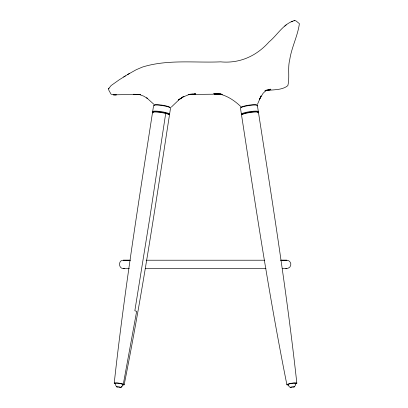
<?xml version="1.0" encoding="UTF-8"?>
<svg xmlns="http://www.w3.org/2000/svg" width="408" height="408" viewBox="0 0 408 408"><rect width="100%" height="100%" fill="white"/><g stroke="black" fill="none" stroke-linecap="round" stroke-linejoin="round"><path stroke-width="0.61" d="M114.225 383.132C124.165 292.521 138.552 202.485 152.531 112.435M295.565 383.347L295.249 385.621L294.377 386.876M152.669 111.527L153.607 105.448A8.588 1.3 8.8 0 1 162.904 105.672A8.588 1.3 8.8 0 1 170.503 108.263L169.565 114.342A8.588 1.3 8.8 0 0 160.482 111.527A8.588 1.3 8.8 0 0 152.888 112.016M122.675 385.04A5.049 0.765 8.8 0 0 123.318 384.147L136.654 311.33L134.839 310.763L149.864 217.423L165.755 113.087M124.159 384.785C142.061 295.433 155.54 205.29 169.422 115.25A8.588 1.3 8.8 0 0 160.344 112.435A8.588 1.3 8.8 0 0 152.75 112.924M257.397 104.53L261.11 95.875L259.381 99.47L263.053 93.33L266.154 90.352M129.27 73.547L119.258 79.774L111.078 85.578L108.487 88.918L108.982 90.515L111.037 94.146L113.485 94.819L137.904 94.442M121.9 386.636L120.778 387.442L121.9 386.636L122.89 384.576M109.043 88.087L108.502 88.888M171.334 107.09L179.423 99.338L183.993 96.278L178.403 100.001L182.917 97.053L188.889 94.631L195.748 93.886L193.943 93.983M293.954 20.839L294.561 20.563C283.417 23.639 277.496 34.976 269.056 41.922C256.494 56.049 239.618 63.689 220.585 61.848C194.591 62.97 167.683 59.175 142.479 67.055L136.201 69.727L127.306 74.73M284.764 26.122L286.186 24.837M294.25 20.68L294.846 20.4L296.244 21.099L299.39 23.669C297.753 35.919 291.562 47.404 289.726 59.757C287.502 68.253 289.899 77.265 287.844 85.654C281.596 90.698 272.365 89.321 264.874 90.897M123.67 76.974L125.414 75.873M292.567 21.247L291.154 21.777M265.18 90.826L270.489 89.153L268.132 89.734M265.19 90.459L266.954 90.025M265.333 90.53L270.871 89.602L265.261 90.54M124.42 268.357C118.488 270.014 117.606 259.682 123.706 260.217L130.601 260.217M285.779 260.36C288.696 259.478 291.577 262.568 290.715 265.43C289.818 269.081 285.35 268.683 282.504 268.5M121.36 383.821L123.318 384.147M190.337 94.172L192.739 94.044M221.065 94.126L188.134 94.472M218.678 94.049L214.429 94.161L221.238 94.08M137.873 94.345L133.518 94.268L140.357 94.6M123.706 268.5L123.374 268.5L129.341 268.505M286.824 268.5L285.779 268.357M220.667 94.049L214.547 94.054L222.528 94.554M129.341 260.217L123.374 260.217L124.42 260.36M280.806 260.217L286.824 260.217L280.673 260.217M146.166 260.217L264.501 260.217M145.268 268.5L265.97 268.5M140.48 94.503L138.735 94.314L143.764 96.161L147.686 98.568L146.712 97.838L153.887 104.315M218.703 93.911L213.68 93.274C224.441 93.702 233.621 99.634 241.138 106.876M219.958 94.069L221.213 94.228M290.282 387.442L289.165 386.636L288.175 384.576M116.688 386.876L115.816 385.621L115.5 383.347M286.906 384.785C268.979 295.433 255.474 205.29 241.572 115.25A8.588 1.295 -8.8 0 1 250.67 112.435A8.588 1.295 -8.8 0 1 258.244 112.924M257.387 105.448L258.33 111.527M258.468 112.435C272.468 202.485 286.88 292.521 296.835 383.132M241.429 114.342L240.49 108.263A8.588 1.295 -8.8 0 1 249.584 105.448A8.588 1.295 -8.8 0 1 257.162 105.937M118.142 387.325A2.106 0.321 8.8 0 1 117.091 386.651A2.106 0.321 8.8 0 1 120.554 387.228A2.106 0.321 8.8 0 1 118.861 387.442M153.23 112.516A8.16 1.234 8.8 0 1 160.446 112.052A8.16 1.234 8.8 0 1 169.07 114.724M154.311 105.529A8.16 1.234 8.8 0 1 161.527 105.065A8.16 1.234 8.8 0 1 170.151 107.737M115.592 383.556A3.759 0.571 8.8 0 1 119.559 383.444A3.759 0.571 8.8 0 1 122.538 384.713M292.199 387.442A2.106 0.316 -8.8 0 1 290.511 387.228A2.106 0.316 -8.8 0 1 293.979 386.651A2.106 0.316 -8.8 0 1 292.918 387.325M288.522 384.713A3.759 0.566 -8.8 0 1 292.154 383.347A3.759 0.566 -8.8 0 1 294.933 383.821L295.989 383.775A5.049 0.765 -8.8 0 0 294.923 382.888A5.049 0.765 -8.8 0 0 288.104 384.025A5.049 0.765 -8.8 0 0 288.38 385.04M242.225 114.663A8.588 1.295 -8.8 0 1 249.048 111.756A8.588 1.295 -8.8 0 1 258.106 112.016M241.924 114.724A8.16 1.234 -8.8 0 1 250.563 112.052A8.16 1.234 -8.8 0 1 257.759 112.516M240.842 107.737A8.16 1.234 -8.8 0 1 248.074 105.279A8.16 1.234 -8.8 0 1 256.892 105.065M115.066 383.77A5.049 0.765 8.8 0 1 115.709 382.882A5.049 0.765 8.8 0 1 122.109 383.775M195.529 94.177L190.526 94.304L195.529 94.177M116.224 94.891L113.485 94.829L116.224 94.891"/></g></svg>
